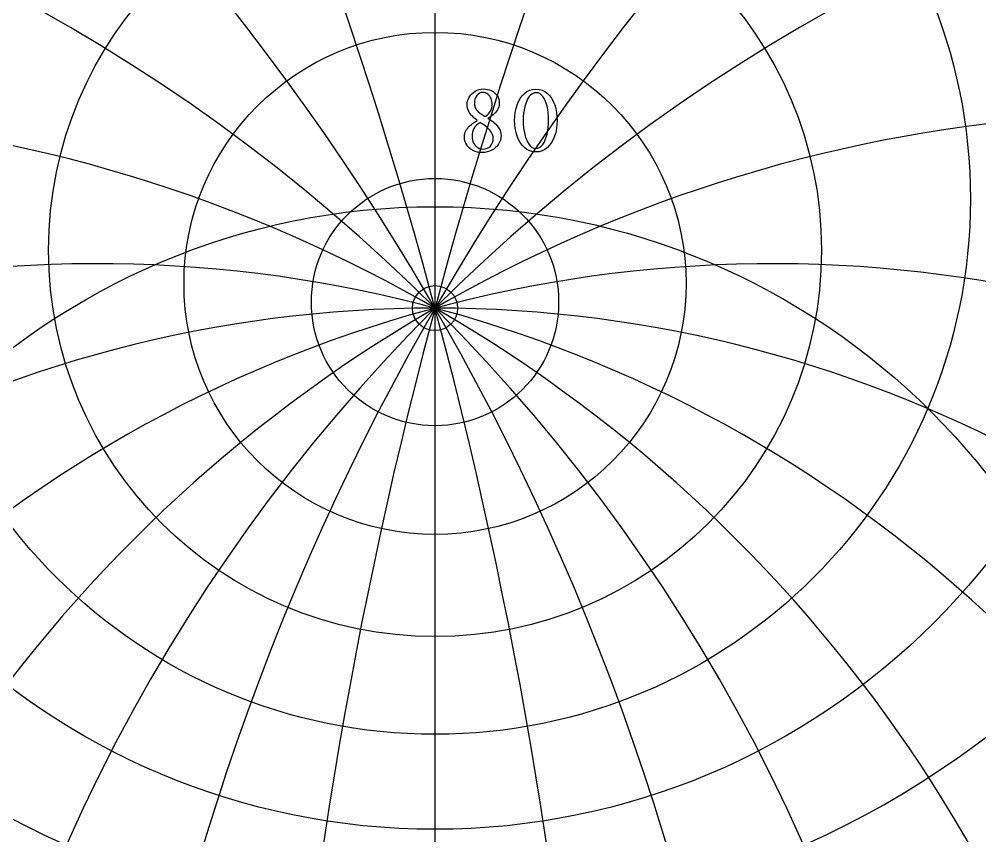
# Model space of a CAD drawing. Header units: millimetres. Extents: x -32.4 to 32.3, y -32.4 to 33.4.
# Drawn here: x -8.09 to 10.6, y 1.43 to 17.32 of the extents above; entities that cross this region are included whole.
import ezdxf

# ---------------------------------------------------------------- set-up
doc = ezdxf.new("R2010")
doc.units = ezdxf.units.MM
for name, color, linetype in [('CUT_OUTER', 1, 'Continuous'), ('ENGRAVE', 7, 'Continuous'), ('ENGRAVE_FINE', 8, 'Continuous'), ('TEXT', 5, 'Continuous')]:
    doc.layers.add(name, color=color, linetype=linetype)

msp = doc.modelspace()

# ---------------------------------------------------------------- linework, layer by layer
at = {"layer": 'CUT_OUTER'}
msp.add_arc((-0.0002, -0.0001), 32.35, 127.26523, 87.73645, dxfattribs=at)
at = {"layer": 'ENGRAVE'}
msp.add_lwpolyline([(0, -31.9), (0, 31.9)], dxfattribs=at)
for centre, radius in [((0, 0), 31.9), ((0, 15.2789), 13.7272), ((0, 13.8174), 10.4167), ((0, 0), 20.8814), ((0, 12.8225), 7.5193), ((0, 12.1765), 4.8844), ((0, 11.812), 2.4056), ((0, 0), 13.6687), ((0, 11.6941), 0.438)]:
    msp.add_circle(centre, radius, dxfattribs=at)
for centre, radius, start, end in [((0, 17.4126), 17.6859, 139.30194, 40.69806), ((0, 20.5945), 22.6971, 175.19453, 4.80547), ((0, 25.5755), 29.54, 199.69022, 340.30978), ((0, -12.7961), 24.4903, 31.5, 148.5), ((0, -12.7961), 24.4903, 31.5, 148.5), ((0, 34.0754), 39.9645, 219.72537, 320.27463)]:
    msp.add_arc(centre, radius, start, end, dxfattribs=at)
at = {"layer": 'ENGRAVE_FINE'}
for centre, radius, start, end in [((-91.399, -12.7961), 94.6232, 4.252813, 27.571398), ((-91.399, -12.7961), 94.6232, 4.252813, 27.571398), ((91.399, -12.7961), 94.6232, 152.428602, 175.747187), ((91.399, -12.7961), 94.6232, 152.428602, 175.747187), ((-42.4184, -12.7961), 48.9806, 8.6432, 56.38088), ((-42.4184, -12.7961), 48.9806, 8.6432, 56.38088), ((42.4184, -12.7961), 48.9806, 123.61912, 171.3568), ((42.4184, -12.7961), 48.9806, 123.61912, 171.3568), ((-24.4903, -12.7961), 34.6345, 13.32622, 87.98576), ((-24.4903, -12.7961), 34.6345, 13.32622, 87.98576), ((24.4903, -12.7961), 34.6345, 92.01424, 166.67378), ((24.4903, -12.7961), 34.6345, 92.01424, 166.67378), ((-14.1395, -12.7961), 28.2789, 18.49657, 124.37829), ((-14.1395, -12.7961), 28.2789, 18.49657, 124.37829), ((14.1395, -12.7961), 28.2789, 55.62171, 161.50343), ((14.1395, -12.7961), 28.2789, 55.62171, 161.50343), ((-6.5622, -12.7961), 25.3542, 24.422, 139.63844), ((-6.5622, -12.7961), 25.3542, 24.422, 139.63844), ((6.5622, -12.7961), 25.3542, 40.36156, 155.578), ((6.5622, -12.7961), 25.3542, 40.36156, 155.578)]:
    msp.add_arc(centre, radius, start, end, dxfattribs=at)
at = {"layer": 'TEXT'}
for points in [[(0.9383, 15.9596), (0.9802, 15.9576), (1.0202, 15.9514), (1.0584, 15.9411), (1.0947, 15.9266), (1.1284, 15.9083), (1.1586, 15.8863), (1.1853, 15.8607), (1.2084, 15.8314), (1.2271, 15.7986), (1.2404, 15.7624), (1.2485, 15.7229), (1.2511, 15.6799), (1.2489, 15.6442), (1.2424, 15.6109), (1.2315, 15.5801), (1.2162, 15.5517), (1.1978, 15.5254), (1.1775, 15.5011), (1.1555, 15.4788), (1.1316, 15.4584), (1.1072, 15.4397), (1.0833, 15.4225), (1.0601, 15.4067), (1.0374, 15.3924), (1.0323, 15.3902), (1.0306, 15.3875), (1.0323, 15.3843), (1.0374, 15.3807), (1.0665, 15.3639), (1.0955, 15.3448), (1.1243, 15.3231), (1.153, 15.2991), (1.1805, 15.2731), (1.2055, 15.2457), (1.2281, 15.2168), (1.2482, 15.1864), (1.2648, 15.155), (1.2766, 15.1228), (1.2837, 15.0899), (1.2861, 15.0563), (1.2829, 15.0099), (1.2735, 14.9659), (1.2577, 14.9244), (1.2356, 14.8853), (1.2083, 14.8494), (1.1771, 14.8175), (1.1418, 14.7897), (1.1025, 14.7658), (1.0604, 14.7467), (1.0168, 14.733), (0.9716, 14.7248), (0.9247, 14.7221), (0.8747, 14.7245), (0.8274, 14.7318), (0.7829, 14.744), (0.7412, 14.761), (0.7031, 14.7823), (0.6695, 14.8076), (0.6404, 14.8367), (0.6158, 14.8698), (0.5963, 14.9061), (0.5823, 14.945), (0.574, 14.9867), (0.5712, 15.031), (0.5729, 15.0614), (0.578, 15.0903), (0.5865, 15.1177), (0.5984, 15.1437), (0.6128, 15.1682), (0.629, 15.1913), (0.6468, 15.2129), (0.6664, 15.233), (0.6868, 15.2517), (0.7074, 15.269), (0.7281, 15.2848), (0.7489, 15.2991), (0.7689, 15.3121), (0.7871, 15.3239), (0.8034, 15.3344), (0.8179, 15.3438), (0.8208, 15.3466), (0.8218, 15.3491), (0.8208, 15.3514), (0.8179, 15.3535), (0.798, 15.3664), (0.7773, 15.3819), (0.7558, 15.3999), (0.7334, 15.4205), (0.7114, 15.4433), (0.6911, 15.4679), (0.6726, 15.4943), (0.6557, 15.5225), (0.6417, 15.5524), (0.6316, 15.5837), (0.6256, 15.6165), (0.6236, 15.6507), (0.6264, 15.6908), (0.6345, 15.7294), (0.6482, 15.7666), (0.6673, 15.8023), (0.6909, 15.8356), (0.7181, 15.8657), (0.7487, 15.8924), (0.7829, 15.9159), (0.8196, 15.935), (0.8577, 15.9487), (0.8973, 15.9569), (0.9383, 15.9596)], [(0.9286, 15.8936), (0.8959, 15.8897), (0.8657, 15.878), (0.8381, 15.8586), (0.813, 15.8314), (0.7922, 15.7989), (0.7773, 15.7634), (0.7684, 15.725), (0.7654, 15.6838), (0.7676, 15.6492), (0.7739, 15.6175), (0.7846, 15.5885), (0.7994, 15.5623), (0.8172, 15.5387), (0.8366, 15.5174), (0.8575, 15.4984), (0.8801, 15.4817), (0.9026, 15.4668), (0.9238, 15.4531), (0.9434, 15.4406), (0.9617, 15.4293), (0.9638, 15.4284), (0.9665, 15.4278), (0.9697, 15.4274), (0.9733, 15.4273), (0.9742, 15.4273), (0.9748, 15.4273), (0.9751, 15.4273), (0.9753, 15.4273), (0.978, 15.4274), (0.9806, 15.4278), (0.9829, 15.4284), (0.985, 15.4293), (1.0127, 15.4499), (1.0374, 15.473), (1.0593, 15.4985), (1.0782, 15.5264), (1.0935, 15.5568), (1.1044, 15.5895), (1.111, 15.6248), (1.1132, 15.6624), (1.1118, 15.6903), (1.1076, 15.7178), (1.1006, 15.7447), (1.0908, 15.7712), (1.0785, 15.7963), (1.0639, 15.8193), (1.047, 15.84), (1.0277, 15.8586), (1.0062, 15.8739), (0.9825, 15.8848), (0.9567, 15.8914), (0.9286, 15.8936)], [(1.9622, 15.9557), (2.0266, 15.9505), (2.0858, 15.9349), (2.1397, 15.9088), (2.1885, 15.8722), (2.2318, 15.827), (2.2696, 15.7748), (2.3018, 15.7158), (2.3284, 15.6498), (2.3492, 15.5787), (2.3641, 15.5043), (2.373, 15.4267), (2.376, 15.3457), (2.3729, 15.2648), (2.3638, 15.1871), (2.3487, 15.1128), (2.3274, 15.0417), (2.3004, 14.9756), (2.2679, 14.9164), (2.23, 14.8639), (2.1866, 14.8183), (2.1379, 14.7813), (2.0843, 14.7549), (2.0257, 14.739), (1.9622, 14.7338), (1.9002, 14.739), (1.8427, 14.7549), (1.7895, 14.7813), (1.7407, 14.8183), (1.6968, 14.8639), (1.6584, 14.9164), (1.6254, 14.9756), (1.5979, 15.0417), (1.5762, 15.1128), (1.5608, 15.1871), (1.5515, 15.2648), (1.5484, 15.3457), (1.5514, 15.4267), (1.5605, 15.5043), (1.5757, 15.5787), (1.5969, 15.6498), (1.624, 15.7158), (1.6567, 15.7748), (1.6949, 15.827), (1.7388, 15.8722), (1.7877, 15.9088), (1.8412, 15.9349), (1.8994, 15.9505), (1.9622, 15.9557)], [(1.9719, 15.8858), (1.9335, 15.8813), (1.8978, 15.8676), (1.865, 15.8448), (1.8349, 15.813), (1.8079, 15.7734), (1.7842, 15.7277), (1.7637, 15.6758), (1.7465, 15.6177), (1.7329, 15.5548), (1.7232, 15.4885), (1.7174, 15.4188), (1.7154, 15.3457), (1.7174, 15.2734), (1.7232, 15.2041), (1.7329, 15.1379), (1.7465, 15.0747), (1.7635, 15.0161), (1.7832, 14.9637), (1.8057, 14.9175), (1.831, 14.8775), (1.8588, 14.8452), (1.8886, 14.8222), (1.9205, 14.8083), (1.9544, 14.8037), (1.9953, 14.8084), (2.0326, 14.8226), (2.0662, 14.8463), (2.0962, 14.8795), (2.1226, 14.9205), (2.1455, 14.9679), (2.1649, 15.0215), (2.1807, 15.0815), (2.1931, 15.146), (2.2019, 15.2131), (2.2071, 15.283), (2.2089, 15.3554), (2.207, 15.4284), (2.2014, 15.4975), (2.192, 15.5629), (2.1788, 15.6245), (2.1623, 15.6812), (2.1428, 15.7318), (2.1205, 15.7764), (2.0952, 15.8149), (2.0675, 15.8459), (2.0377, 15.8681), (2.0058, 15.8814), (1.9719, 15.8858)], [(0.9286, 14.7901), (0.9729, 14.7937), (1.0124, 14.8047), (1.0472, 14.8229), (1.0773, 14.8484), (1.1015, 14.8798), (1.1188, 14.9159), (1.1292, 14.9566), (1.1326, 15.0019), (1.1306, 15.0306), (1.1244, 15.0584), (1.114, 15.0855), (1.0996, 15.1116), (1.0824, 15.1366), (1.0637, 15.1602), (1.0435, 15.1823), (1.0219, 15.2029), (0.9999, 15.2219), (0.9787, 15.2391), (0.9581, 15.2545), (0.9383, 15.268), (0.9207, 15.2794), (0.9068, 15.2884), (0.8965, 15.295), (0.8898, 15.2991), (0.8861, 15.3008), (0.883, 15.302), (0.8803, 15.3027), (0.8781, 15.303), (0.8754, 15.3029), (0.8733, 15.3025), (0.8716, 15.3019), (0.8703, 15.301), (0.8341, 15.2759), (0.8031, 15.2491), (0.7773, 15.2205), (0.7567, 15.1903), (0.741, 15.1574), (0.7297, 15.1209), (0.723, 15.0807), (0.7208, 15.0368), (0.7227, 14.9994), (0.7285, 14.9647), (0.7382, 14.9328), (0.7518, 14.9038), (0.7684, 14.8777), (0.7871, 14.8549), (0.8078, 14.8355), (0.8305, 14.8192), (0.8545, 14.8065), (0.8788, 14.7974), (0.9036, 14.7919), (0.9286, 14.7901)]]:
    msp.add_lwpolyline(points, close=True, dxfattribs=at)

doc.saveas('drawing.dxf')
